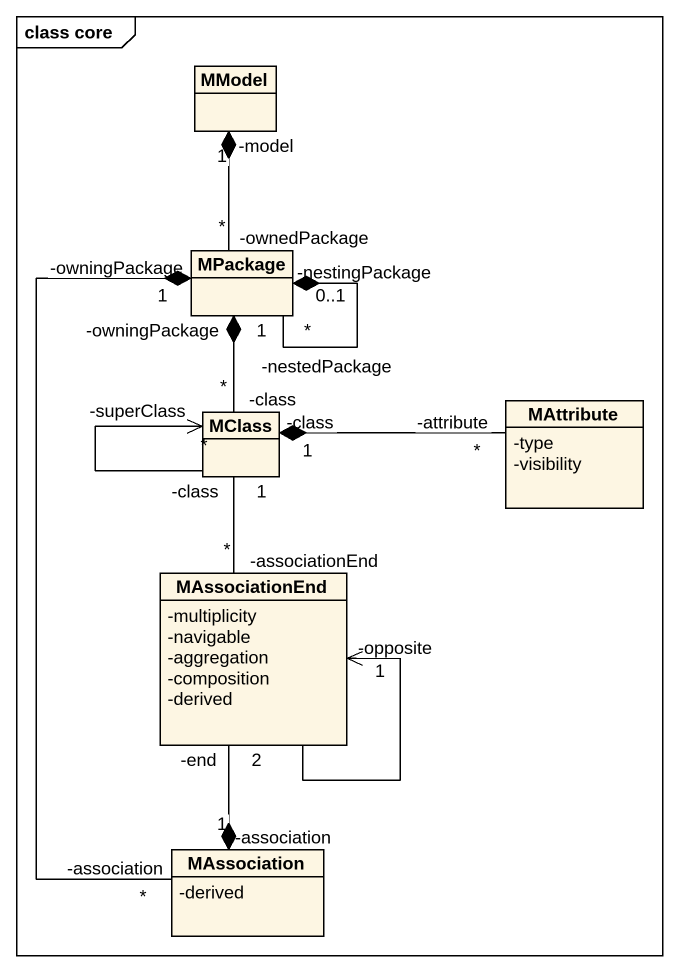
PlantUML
@startuml
mainframe class core
hide circle
hide empty members
skinparam classAttributeIconSize 0
class MModel
class MPackage
class MClass
class MAttribute {
  -type
  -visibility
}
class MAssociationEnd {
  -multiplicity
  -navigable
  -aggregation
  -composition
  -derived
}
class MAssociation {
  -derived
}
MModel "-model\n1" *-- "-ownedPackage\n*" MPackage
MPackage "-nestedPackage\n*" --* "-nestingPackage\n0..1" MPackage
MPackage "-owningPackage\n1" *-- "-association\n*" MAssociation
MClass "-class\n*" -up-* "-owningPackage\n1" MPackage
MClass --> "-superClass\n*" MClass
MClass "-class\n1" *-right- "-attribute\n*" MAttribute
MAssociationEnd "-associationEnd\n*" -up- "-class\n1" MClass
MAssociationEnd --> "-opposite\n1" MAssociationEnd
MAssociation "-association\n1" *-up- "-end\n2" MAssociationEnd
@enduml
